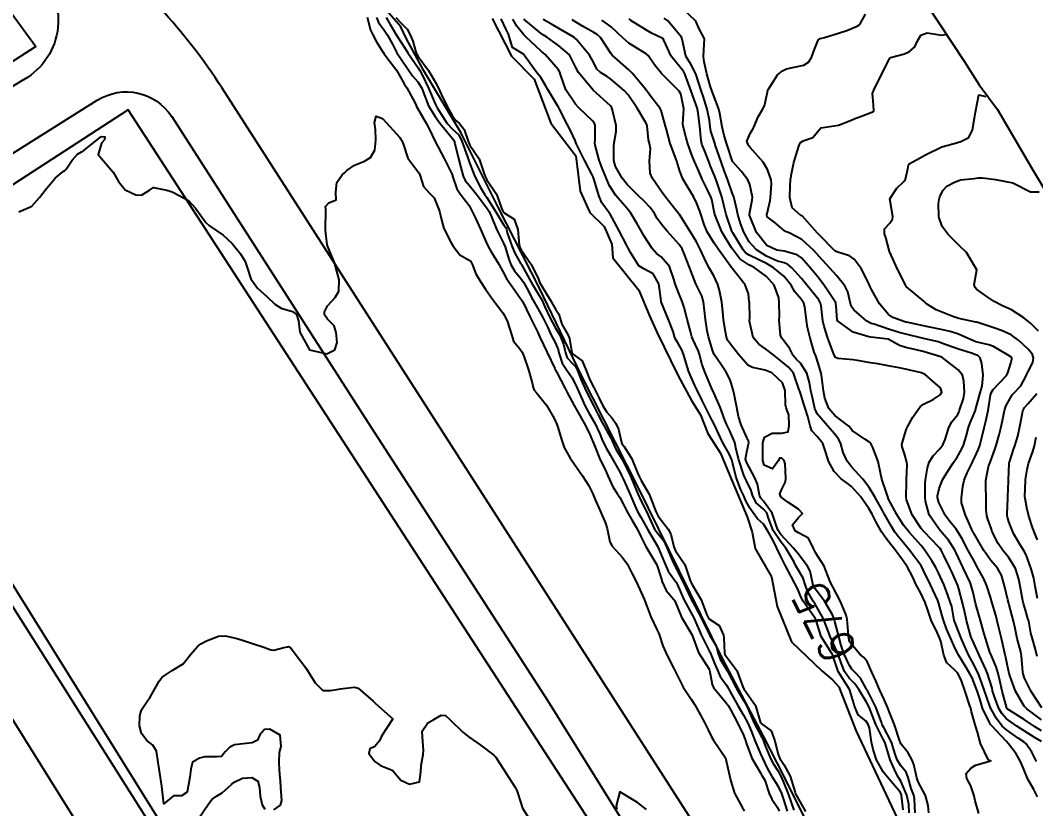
# Model space of a CAD drawing. Header units: metres. Extents: x 292545 to 299085, y 7450245 to 7463078.
# Drawn here: x 296795 to 296910.8, y 7454251.3 to 7454341.3 of the extents above; entities that cross this region are included whole.
import ezdxf
from ezdxf.enums import TextEntityAlignment as Align

# ---------------------------------------------------------------- set-up
doc = ezdxf.new("R2010")
doc.units = ezdxf.units.M
for name, color, linetype in [('Area', 45, 'Continuous'), ('Cotas', 45, 'Continuous'), ('Curvas de Nivel 1m', 11, 'Continuous'), ('Curvas de Nivel 5m', 15, 'Continuous'), ('Edificações', 30, 'Continuous'), ('Hidrografia', 140, 'Continuous'), ('Vias Primárias', 230, 'Continuous')]:
    doc.layers.add(name, color=color, linetype=linetype)
doc.styles.add('Style-STANDARD', font='STANDARD.shx')

msp = doc.modelspace()

# ---------------------------------------------------------------- linework, layer by layer
at = {"layer": 'Area'}
msp.add_polyline3d([(296865.96, 7454393.19, 689.68), (296868.5, 7454388.69, 687.41), (296868.47, 7454388.89, 681.3), (296868.1, 7454388.81, 687.87), (296873.18, 7454381.81, 679.94), (296876.25, 7454377.32, 680.28), (296880, 7454371.64, 692.09), (296886.71, 7454361.28, 680.72), (296888.3, 7454358.43, 688.95), (296888.83, 7454357.07, 682.29), (296893.23, 7454350.18, 682.49), (296896.91, 7454345.3, 691.39), (296902.6, 7454336.62, 684.82), (296904.3, 7454333.92, 696.69), (296906.4, 7454331.09, 694.2), (296910.35, 7454324.31, 687.06), (296912.58, 7454320.62, 698.27)], dxfattribs=at)
at = {"layer": 'Curvas de Nivel 1m', "flags": 128}
for points, elevation in [([(296911.43, 7454260.21), (296910.64, 7454260.71), (296909.44, 7454261.49), (296907.5, 7454262.74), (296907.45, 7454262.79), (296906.95, 7454264.75), (296906.68, 7454265.94), (296906.49, 7454266.76), (296906.26, 7454267.51), (296905.7, 7454268.77), (296905.53, 7454269.18), (296905.03, 7454270.78), (296904.81, 7454271.53), (296904.47, 7454272.78), (296904.02, 7454274.35), (296903.9, 7454274.79), (296903.61, 7454275.99), (296903.41, 7454276.79), (296903.28, 7454277.14), (296902.5, 7454278.8), (296901.67, 7454280.53), (296901.53, 7454280.81), (296900.81, 7454281.95), (296900.07, 7454282.83), (296899.89, 7454283.03), (296899.7, 7454283.25), (296898.6, 7454284.85), (296898.18, 7454286.41), (296898.15, 7454286.86), (296898.17, 7454288.44), (296898.2, 7454288.86), (296898.41, 7454290.23), (296898.61, 7454290.85), (296899.06, 7454291.59), (296899.81, 7454292.39), (296900.15, 7454292.83), (296900.43, 7454293.44), (296900.86, 7454294.82), (296901.21, 7454295.45), (296901.86, 7454296.3), (296902.02, 7454296.65), (296902.07, 7454296.81), (296902.54, 7454298.14), (296902.64, 7454298.8), (296902.58, 7454300.12), (296902.41, 7454300.8), (296901.91, 7454301.41), (296900.04, 7454302.83), (296899.93, 7454302.88), (296898.42, 7454303.33), (296897.94, 7454303.47), (296897.12, 7454303.69), (296895.94, 7454303.95), (296895.22, 7454304.16), (296893.95, 7454304.91), (296891.96, 7454305.13), (296891.73, 7454305.16), (296889.96, 7454305.7), (296888.17, 7454306.98), (296888.11, 7454307.1), (296888, 7454308.66), (296887.97, 7454308.98), (296887.95, 7454309.04), (296886.69, 7454310.99), (296886.04, 7454311.86), (296885.07, 7454313.01), (296884.06, 7454314.17), (296883.55, 7454314.51), (296882.07, 7454314.92), (296881.22, 7454315.06), (296880.08, 7454315.59), (296878.92, 7454317.08), (296878.12, 7454319.04), (296878.11, 7454319.08), (296878.12, 7454319.17), (296878.44, 7454320.79), (296878.45, 7454321.09), (296878.16, 7454322.55), (296877.94, 7454323.09), (296877.16, 7454324.08), (296876.23, 7454325.12), (296876.21, 7454325.14), (296876.19, 7454325.18), (296875.53, 7454327.13), (296875.23, 7454328.13), (296875, 7454329.13), (296874.75, 7454330.64), (296874.63, 7454331.14), (296874.28, 7454332.03), (296873.86, 7454333.14), (296873.65, 7454333.8), (296873.25, 7454335.15), (296872.93, 7454336.55), (296872.87, 7454337.15), (296872.96, 7454338.55), (296872.97, 7454339.15), (296872.37, 7454340.3), (296872.13, 7454340.91), (296871.98, 7454341.17), (296870.41, 7454342.71)], 682), ([(296834.5, 7454341.62), (296834.91, 7454340.16), (296835.16, 7454339.61), (296835.58, 7454338.82), (296836.34, 7454337.61), (296836.37, 7454337.59), (296836.43, 7454337.5), (296837.85, 7454335.57), (296838.31, 7454334.78), (296838.74, 7454334.01), (296839.04, 7454333.56), (296839.99, 7454331.83), (296840.1, 7454331.54), (296840.15, 7454331.43), (296840.26, 7454331.23), (296841.24, 7454329.53), (296841.59, 7454328.89), (296842.22, 7454327.52), (296843.31, 7454325.51), (296844.18, 7454323.75), (296844.23, 7454323.56), (296844.25, 7454323.5), (296844.73, 7454322.06), (296845.12, 7454321.49), (296846.13, 7454320.14), (296846.5, 7454319.47), (296846.87, 7454318.71), (296847.42, 7454317.46), (296848.08, 7454315.95), (296848.31, 7454315.45), (296848.6, 7454314.92), (296849.52, 7454313.44), (296850.04, 7454312.52), (296850.42, 7454311.81), (296850.67, 7454311.42), (296852.01, 7454309.54), (296852.1, 7454309.4), (296852.25, 7454309.15), (296853.12, 7454307.39), (296853.96, 7454305.66), (296854.09, 7454305.38), (296854.19, 7454305.13), (296855.04, 7454303.37), (296855.91, 7454301.56), (296855.96, 7454301.41), (296855.99, 7454301.36), (296856.15, 7454301.11), (296857.04, 7454299.34), (296857.34, 7454298.8), (296857.87, 7454297.83), (296858.13, 7454297.33), (296858.47, 7454296.71), (296859.27, 7454295.32), (296859.83, 7454294.22), (296860.23, 7454293.31), (296860.52, 7454292.59), (296861.02, 7454291.3), (296861.77, 7454289.75), (296861.97, 7454289.29), (296862.52, 7454288.04), (296863.04, 7454287.27), (296863.33, 7454286.85), (296863.73, 7454286.05), (296864.13, 7454285.26), (296864.69, 7454284.27), (296865.29, 7454283.24), (296865.68, 7454282.44), (296866.3, 7454281.23), (296867.34, 7454279.53), (296867.53, 7454279.22), (296867.64, 7454278.91), (296868.04, 7454277.62), (296868.17, 7454277.21), (296868.62, 7454276.21), (296869.5, 7454275.19), (296869.6, 7454275.04), (296870.35, 7454273.18), (296871.55, 7454271.21), (296871.57, 7454271.17), (296871.59, 7454271.13), (296872.32, 7454269.16), (296873.5, 7454267.24), (296873.53, 7454267.18), (296873.54, 7454267.15), (296873.85, 7454265.51), (296874.03, 7454265.14), (296875.46, 7454263.41), (296875.67, 7454263.12), (296876, 7454262.57), (296876.75, 7454261.11), (296877.42, 7454259.72), (296877.66, 7454259.1), (296877.77, 7454258.73), (296878.37, 7454257.09), (296879.37, 7454255.43), (296879.49, 7454255.21), (296879.57, 7454255.08), (296879.85, 7454254.58), (296880.36, 7454253.06), (296880.66, 7454252.4), (296881.32, 7454251.47), (296881.49, 7454251.05)], 677), ([(296835.57, 7454341.6), (296835.81, 7454341.03), (296836.37, 7454340.27), (296836.84, 7454339.59), (296837.4, 7454338.54), (296837.9, 7454337.57), (296838.33, 7454336.94), (296839.26, 7454335.56), (296839.69, 7454334.93), (296840.3, 7454334.25), (296840.75, 7454333.54), (296841.03, 7454332.79), (296841.49, 7454331.53), (296842.25, 7454330.31), (296842.85, 7454329.51), (296844.23, 7454327.8), (296844.36, 7454327.64), (296844.43, 7454327.5), (296844.52, 7454327.2), (296844.93, 7454325.49), (296845.18, 7454324.48), (296845.47, 7454323.48), (296845.7, 7454323.01), (296846.16, 7454322.45), (296846.95, 7454321.46), (296848.13, 7454319.9), (296848.43, 7454319.45), (296848.71, 7454318.85), (296849.25, 7454317.44), (296850.08, 7454315.85), (296850.25, 7454315.43), (296850.66, 7454314.02), (296850.89, 7454313.42), (296851.32, 7454312.69), (296852.04, 7454311.82), (296852.34, 7454311.4), (296852.72, 7454310.7), (296853.41, 7454309.39), (296853.99, 7454308.39), (296854.56, 7454307.37), (296855.1, 7454306.24), (296855.48, 7454305.36), (296855.94, 7454304.5), (296856.3, 7454303.72), (296856.39, 7454303.35), (296856.74, 7454302.17), (296857.28, 7454301.34), (296857.9, 7454300.47), (296858.48, 7454299.32), (296858.93, 7454298.27), (296859.34, 7454297.32), (296859.85, 7454296.42), (296860.48, 7454295.3), (296861.03, 7454294.1), (296861.36, 7454293.29), (296861.8, 7454292.43), (296862.21, 7454291.7), (296862.45, 7454291.28), (296863.36, 7454289.68), (296863.55, 7454289.26), (296863.62, 7454289.13), (296863.76, 7454288.87), (296864.48, 7454287.25), (296865.05, 7454285.93), (296865.36, 7454285.24), (296865.71, 7454284.58), (296866.47, 7454283.23), (296867.63, 7454281.26), (296867.66, 7454281.22), (296867.67, 7454281.19), (296868.49, 7454279.21), (296868.86, 7454278.43), (296869.62, 7454277.38), (296869.74, 7454277.19), (296869.85, 7454276.96), (296870.63, 7454275.18), (296871.58, 7454273.46), (296871.74, 7454273.17), (296871.89, 7454272.85), (296872.62, 7454271.16), (296873.53, 7454269.35), (296873.6, 7454269.22), (296873.63, 7454269.15), (296874.17, 7454267.8), (296874.45, 7454267.14), (296874.77, 7454266.4), (296875.49, 7454265.41), (296875.68, 7454265.12), (296875.93, 7454264.67), (296876.79, 7454263.11), (296877.44, 7454262.01), (296877.93, 7454261.1), (296878.3, 7454260.21), (296878.72, 7454259.09), (296879.39, 7454257.58), (296879.61, 7454257.08), (296880.17, 7454255.87), (296880.64, 7454255.06), (296881.35, 7454253.92), (296881.76, 7454253.05), (296882, 7454252.37), (296882.43, 7454251.04)], 676), ([(296837.8, 7454341.58), (296838.38, 7454340.95), (296839.08, 7454340.27), (296839.47, 7454339.55), (296839.71, 7454338.9), (296840.12, 7454337.54), (296840.34, 7454337.14), (296841.52, 7454335.53), (296842.3, 7454334.19), (296842.64, 7454333.52), (296842.96, 7454332.84), (296843.58, 7454331.51), (296844.25, 7454330.33), (296844.61, 7454329.86), (296845.06, 7454329.49), (296845.59, 7454328.83), (296846.04, 7454327.47), (296846.22, 7454327.01), (296847.28, 7454325.46), (296847.86, 7454323.77), (296847.96, 7454323.45), (296848.17, 7454323.09), (296849.25, 7454321.44), (296849.92, 7454319.64), (296850.02, 7454319.43), (296850.12, 7454319.32), (296851.28, 7454318.58), (296851.71, 7454317.41), (296851.85, 7454315.63), (296851.91, 7454315.4), (296851.96, 7454315.29), (296852.07, 7454315.1), (296853.24, 7454313.39), (296854.04, 7454311.73), (296854.18, 7454311.38), (296854.45, 7454310.96), (296855.4, 7454309.37), (296855.99, 7454308.31), (296856.37, 7454307.74), (296856.47, 7454307.35), (296856.7, 7454306.62), (296857.42, 7454305.34), (296857.57, 7454304.96), (296857.86, 7454303.33), (296857.88, 7454303.28), (296857.93, 7454303.24), (296859.04, 7454302.43), (296859.5, 7454301.31), (296859.9, 7454300.24), (296860.41, 7454299.3), (296860.94, 7454298.23), (296861.39, 7454297.29), (296861.86, 7454296.57), (296862.46, 7454295.89), (296862.87, 7454295.27), (296863.16, 7454294.61), (296863.47, 7454293.27), (296863.56, 7454293.01), (296863.81, 7454292.64), (296864.68, 7454291.25), (296865.36, 7454289.66), (296865.52, 7454289.24), (296865.76, 7454288.78), (296866.67, 7454287.23), (296867.24, 7454285.71), (296867.43, 7454285.22), (296867.71, 7454284.69), (296868.86, 7454283.2), (296869.15, 7454282.66), (296869.49, 7454281.19), (296869.67, 7454280.76), (296870.75, 7454279.18), (296871.31, 7454277.49), (296871.43, 7454277.17), (296871.62, 7454276.83), (296872.62, 7454275.16), (296873.27, 7454273.46), (296873.4, 7454273.15), (296873.57, 7454272.95), (296874.64, 7454272.21), (296875.15, 7454271.13), (296875.19, 7454270.77), (296875.25, 7454269.12), (296875.31, 7454268.91), (296875.52, 7454268.62), (296876.67, 7454267.11), (296877.37, 7454265.22), (296877.42, 7454265.1), (296877.48, 7454265), (296878.8, 7454263.09), (296879.39, 7454261.13), (296879.4, 7454261.08), (296879.43, 7454261.04), (296880.58, 7454260.22), (296881.01, 7454259.06), (296881.39, 7454257.52), (296881.59, 7454257.05), (296882.04, 7454256.38), (296882.76, 7454255.04), (296883.34, 7454253.18), (296883.36, 7454253.03), (296883.41, 7454252.95), (296884.5, 7454251.02)], 674), ([(296895.64, 7454251.21), (296895.47, 7454252.89), (296895.34, 7454253.19), (296893.84, 7454254.91), (296893.37, 7454255.55), (296892.61, 7454256.92), (296892.22, 7454258.1), (296892.05, 7454258.92), (296891.79, 7454260.56), (296891.67, 7454260.93), (296891.44, 7454261.3), (296890.53, 7454262.03), (296890.13, 7454262.95), (296889.58, 7454264.86), (296889.53, 7454264.96), (296889.51, 7454264.98), (296889.48, 7454265.02), (296888.23, 7454266.97), (296887.58, 7454268.92), (296887.56, 7454268.98), (296887.52, 7454269.05), (296886.29, 7454270.99), (296885.67, 7454272.9), (296885.64, 7454273), (296885.57, 7454273.1), (296884.23, 7454275.02), (296884.02, 7454275.43), (296883.62, 7454276.37), (296883.28, 7454277.03), (296882.87, 7454277.8), (296882.23, 7454279.04), (296881.66, 7454280.17), (296881.24, 7454281.05), (296880.8, 7454281.94), (296880.18, 7454283.07), (296879.7, 7454283.78), (296879.02, 7454284.4), (296878.52, 7454285.09), (296878.21, 7454285.57), (296877.74, 7454286.39), (296877.43, 7454287.1), (296877.14, 7454287.71), (296876.6, 7454289.11), (296876.21, 7454290.69), (296876.1, 7454291.12), (296875.8, 7454291.82), (296875.04, 7454293.13), (296874.35, 7454294.61), (296874.12, 7454295.14), (296873.84, 7454295.7), (296873.09, 7454297.15), (296872.68, 7454297.96), (296872.1, 7454299.17), (296871.89, 7454299.6), (296871.2, 7454301.18), (296870.88, 7454302.14), (296870.6, 7454303.18), (296870.41, 7454303.66), (296869.95, 7454304.47), (296869.66, 7454304.9), (296869.56, 7454305.19), (296869.4, 7454305.76), (296868.86, 7454307.2), (296868.05, 7454309.16), (296868.03, 7454309.21), (296868.01, 7454309.59), (296867.79, 7454311.21), (296867.15, 7454312.33), (296866.05, 7454312.93), (296865.5, 7454313.25), (296864.53, 7454314.8), (296864.28, 7454315.26), (296864.08, 7454315.64), (296863.26, 7454317.27), (296862.18, 7454319.22), (296862.14, 7454319.28), (296862.12, 7454319.3), (296861.27, 7454320.43), (296860.95, 7454321.3), (296860.4, 7454323.07), (296860.32, 7454323.31), (296860.27, 7454323.41), (296860.18, 7454323.63), (296859.29, 7454325.32), (296858.39, 7454327.16), (296858.31, 7454327.33), (296858.23, 7454327.55), (296857.66, 7454328.76), (296857.37, 7454329.34), (296856.46, 7454331.15), (296856.34, 7454331.35), (296856.26, 7454331.46), (296855.1, 7454333.37), (296854.83, 7454333.9), (296854.31, 7454334.73), (296853.79, 7454335.39), (296852.43, 7454337.31), (296852.36, 7454337.4), (296852.34, 7454337.41), (296851.1, 7454338.17), (296850.69, 7454339.43), (296850.62, 7454339.68), (296850.37, 7454340.23), (296849.8, 7454341.44)], 674), ([(296897, 7454250.86), (296896.94, 7454252.47), (296896.86, 7454252.87), (296896.56, 7454253.65), (296896.2, 7454254.88), (296895.97, 7454255.48), (296895.38, 7454256.21), (296894.96, 7454256.89), (296894.75, 7454257.54), (296894.3, 7454258.9), (296893.43, 7454260.59), (296893.26, 7454260.91), (296893.16, 7454261.19), (296892.53, 7454262.92), (296891.52, 7454264.89), (296891.5, 7454264.93), (296891.48, 7454264.97), (296890.77, 7454266.22), (296890.1, 7454266.95), (296889.79, 7454267.24), (296889.51, 7454267.65), (296888.9, 7454268.97), (296888.58, 7454269.93), (296888.3, 7454270.97), (296887.86, 7454272.68), (296887.78, 7454272.98), (296887.58, 7454273.46), (296886.69, 7454274.99), (296885.62, 7454276.43), (296885.39, 7454276.78), (296885.33, 7454277), (296885.04, 7454278.41), (296884.74, 7454279.01), (296883.66, 7454280.41), (296883.15, 7454281.04), (296881.69, 7454282.6), (296881.37, 7454283.05), (296881.18, 7454283.57), (296880.72, 7454285.06), (296879.73, 7454286.41), (296879.41, 7454286.75), (296879.27, 7454287.08), (296879.02, 7454288.35), (296878.74, 7454289.09), (296877.79, 7454290.87), (296877.69, 7454291.1), (296877.67, 7454291.22), (296877.8, 7454292.03), (296878.03, 7454293.1), (296878.02, 7454293.3), (296877.82, 7454293.68), (296877.15, 7454295.11), (296876.87, 7454296.09), (296876.66, 7454297.11), (296876.37, 7454298.63), (296876.26, 7454299.12), (296875.9, 7454300.24), (296875.45, 7454301.12), (296874.84, 7454302.05), (296874.09, 7454303.14), (296874.04, 7454303.24), (296873.94, 7454303.52), (296873.57, 7454304.77), (296873.45, 7454305.15), (296873.29, 7454305.83), (296873.09, 7454307.15), (296872.99, 7454308.15), (296872.86, 7454309.16), (296872.67, 7454309.82), (296872.02, 7454311.12), (296872, 7454311.17), (296871.98, 7454311.21), (296871.22, 7454313.18), (296870.69, 7454314.57), (296870.42, 7454315.19), (296870.08, 7454315.71), (296868.73, 7454317.2), (296868.11, 7454317.92), (296867.58, 7454318.68), (296867.27, 7454319.22), (296866.8, 7454319.9), (296866.14, 7454320.6), (296865.44, 7454321.25), (296864.16, 7454322.54), (296863.61, 7454323.27), (296862.85, 7454324.61), (296862.64, 7454325.28), (296862.64, 7454326.86), (296862.69, 7454327.28), (296862.92, 7454328.59), (296862.92, 7454329.27), (296862.51, 7454331.02), (296862.42, 7454331.28), (296862.27, 7454331.5), (296860.29, 7454333.31), (296858.61, 7454335.33), (296858.32, 7454335.88), (296857.6, 7454337.34), (296856.35, 7454338.4), (296855.79, 7454338.79), (296854.96, 7454339.37), (296854.6, 7454339.61), (296854.37, 7454339.77), (296852.38, 7454341.4)], 676), ([(296898.59, 7454250.85), (296898.48, 7454251.68), (296898.18, 7454252.85), (296897.36, 7454254.39), (296897.22, 7454254.86), (296896.87, 7454256.36), (296896.67, 7454256.87), (296896.22, 7454257.7), (296895.4, 7454258.7), (296895.31, 7454258.89), (296895.26, 7454259.04), (296894.66, 7454260.9), (296894.14, 7454262.21), (296893.85, 7454262.91), (296893.47, 7454263.78), (296892.95, 7454264.92), (296892.51, 7454265.9), (296892.08, 7454266.92), (296891.52, 7454268.14), (296891.16, 7454268.57), (296890.71, 7454268.94), (296889.54, 7454270.36), (296889.42, 7454270.96), (296889.4, 7454271.11), (296889.26, 7454272.96), (296889.15, 7454273.39), (296888.49, 7454274.97), (296887.62, 7454276.63), (296887.42, 7454276.98), (296887.27, 7454277.34), (296886.65, 7454278.99), (296885.67, 7454280.49), (296885.41, 7454281), (296884.86, 7454282.19), (296883.69, 7454282.8), (296883.33, 7454283.03), (296883.02, 7454283.71), (296883.71, 7454284.54), (296884.16, 7454285.02), (296883.72, 7454285.5), (296882.48, 7454286.29), (296881.74, 7454286.86), (296881.62, 7454287.05), (296881.56, 7454287.24), (296881.75, 7454287.71), (296882.21, 7454288.6), (296882.27, 7454289.04), (296882.17, 7454290.67), (296882.09, 7454291.05), (296881.8, 7454291.33), (296881.54, 7454291.31), (296881.43, 7454291.05), (296880.74, 7454290.1), (296879.78, 7454290.52), (296879.65, 7454291.07), (296879.63, 7454292.89), (296879.64, 7454293.07), (296879.82, 7454293.7), (296880.7, 7454294.18), (296881.82, 7454294.18), (296882.53, 7454294.34), (296882.63, 7454295.04), (296882.62, 7454296.28), (296882.31, 7454297.05), (296882.24, 7454297.42), (296882.19, 7454299.05), (296881.9, 7454299.93), (296880.65, 7454301.06), (296879.92, 7454301.37), (296878.47, 7454301.65), (296877.92, 7454301.94), (296876.91, 7454303.11), (296875.94, 7454304.31), (296875.62, 7454304.79), (296875.49, 7454305.12), (296875.37, 7454305.72), (296875.17, 7454307.13), (296875.09, 7454308.03), (296874.96, 7454309.13), (296874.7, 7454310.45), (296874.5, 7454311.14), (296874.04, 7454312.12), (296873.45, 7454313.15), (296872.98, 7454314.08), (296872.51, 7454315.16), (296872.09, 7454315.99), (296871.36, 7454317.18), (296870.12, 7454319.11), (296870.06, 7454319.19), (296869.71, 7454319.61), (296868.47, 7454321.21), (296868.15, 7454321.64), (296867.04, 7454323.23), (296866.78, 7454323.83), (296866.71, 7454325.23), (296866.83, 7454326.62), (296866.7, 7454327.23), (296866.61, 7454327.62), (296866.44, 7454329.24), (296866.39, 7454329.39), (296866.25, 7454329.66), (296865.31, 7454331.25), (296864.29, 7454332.77), (296863.84, 7454333.26), (296862.31, 7454334.57), (296861.88, 7454334.86), (296861.14, 7454335.3), (296860.71, 7454335.69), (296860.32, 7454336.48), (296859.88, 7454337.31), (296858.36, 7454339.11), (296858.09, 7454339.33), (296856.37, 7454340.33), (296855.73, 7454340.71), (296854.59, 7454341.38)], 677), ([(296904.28, 7454250.78), (296903.87, 7454252.24), (296903.76, 7454252.79), (296903.35, 7454253.92), (296902.89, 7454254.79), (296902.82, 7454255.34), (296903.37, 7454255.96), (296903.88, 7454256.28), (296905.38, 7454256.71), (296905.64, 7454256.77), (296905.45, 7454256.83), (296905.38, 7454256.86), (296904.47, 7454258.78), (296904.13, 7454260.07), (296903.91, 7454260.79), (296903.45, 7454262.38), (296903.35, 7454262.79), (296903.29, 7454262.95), (296902.69, 7454264.8), (296902.26, 7454266.04), (296901.84, 7454266.81), (296901.51, 7454267.18), (296900.64, 7454267.95), (296900.28, 7454268.83), (296899.93, 7454270.45), (296899.79, 7454270.84), (296899.72, 7454271), (296899.56, 7454271.34), (296898.83, 7454272.85), (296898.45, 7454273.98), (296898.16, 7454274.85), (296897.61, 7454275.99), (296897.14, 7454276.86), (296896.69, 7454277.81), (296896.14, 7454278.88), (296895.65, 7454279.6), (296894.68, 7454280.89), (296894.24, 7454281.46), (296893.69, 7454282.17), (296893.17, 7454282.92), (296892.54, 7454284.09), (296892.11, 7454284.93), (296891.72, 7454285.58), (296890.77, 7454286.94), (296889.75, 7454288.09), (296889.27, 7454288.47), (296888.56, 7454288.97), (296887.78, 7454289.8), (296887.11, 7454290.99), (296886.83, 7454291.96), (296886.47, 7454292.99), (296885.82, 7454293.79), (296885.24, 7454294.42), (296885.03, 7454295.01), (296884.78, 7454296.09), (296884.48, 7454297.02), (296884.33, 7454297.49), (296883.88, 7454298.83), (296883.83, 7454298.97), (296883.81, 7454299.02), (296883.79, 7454299.11), (296883.13, 7454301.03), (296882.58, 7454301.7), (296881.92, 7454302.23), (296880.91, 7454303.06), (296879.94, 7454303.81), (296879.19, 7454304.32), (296878.55, 7454305.09), (296878.13, 7454306.95), (296878.13, 7454307.1), (296878.16, 7454307.27), (296878.1, 7454309.1), (296878.09, 7454309.19), (296878.01, 7454310.05), (296877.64, 7454311.1), (296876.05, 7454313.08), (296876.03, 7454313.12), (296875.97, 7454313.21), (296874.59, 7454315.13), (296874.08, 7454315.86), (296873.29, 7454317.15), (296872.93, 7454317.98), (296872.56, 7454319.16), (296872.46, 7454319.5), (296872.13, 7454320.37), (296871.72, 7454321.17), (296871, 7454322.34), (296870.53, 7454323.19), (296870.18, 7454324.06), (296869.82, 7454325.19), (296869.59, 7454325.8), (296869.08, 7454327.2), (296868.64, 7454328.81), (296868.54, 7454329.21), (296868.25, 7454330.3), (296868.04, 7454330.99), (296867.92, 7454331.22), (296866.77, 7454332.75), (296866.41, 7454333.24), (296866.35, 7454333.3), (296866.29, 7454333.36), (296864.72, 7454335.26), (296864.32, 7454335.66), (296862.46, 7454337.28), (296862.34, 7454337.43), (296861.11, 7454339.3), (296860.73, 7454339.66), (296860.37, 7454339.89), (296859.08, 7454340.62), (296858.38, 7454341.02), (296857.88, 7454341.34)], 678), ([(296910.96, 7454252.7), (296910.54, 7454253.51), (296909.87, 7454254.71), (296909.37, 7454255.92), (296909.04, 7454256.72), (296908.52, 7454257.6), (296907.67, 7454258.74), (296907.41, 7454259.02), (296905.75, 7454260.77), (296905.62, 7454260.95), (296905.44, 7454261.25), (296904.71, 7454262.78), (296904.37, 7454263.88), (296904.09, 7454264.78), (296903.5, 7454266.25), (296903.22, 7454266.79), (296902.7, 7454267.61), (296901.98, 7454268.81), (296901.54, 7454269.68), (296901.04, 7454270.82), (296900.6, 7454271.86), (296900.24, 7454272.83), (296900.09, 7454273.34), (296899.69, 7454274.84), (296899.6, 7454275.08), (296898.77, 7454276.85), (296897.97, 7454278.52), (296897.8, 7454278.86), (296897.65, 7454279.1), (296896.32, 7454280.87), (296895.68, 7454281.66), (296895.13, 7454282.33), (296894.7, 7454282.89), (296894.31, 7454283.51), (296893.71, 7454284.57), (296893.53, 7454284.91), (296893.29, 7454285.34), (296892.41, 7454286.92), (296891.75, 7454287.99), (296891.03, 7454288.94), (296889.78, 7454290.31), (296889.26, 7454290.96), (296888.8, 7454291.96), (296888.52, 7454292.97), (296888.3, 7454293.45), (296887.82, 7454294.1), (296887.03, 7454294.99), (296885.85, 7454296.38), (296885.58, 7454297), (296885.25, 7454298.38), (296885.11, 7454299.01), (296884.95, 7454299.96), (296884.65, 7454301.01), (296883.92, 7454302.16), (296883.49, 7454302.59), (296883.11, 7454303.03), (296882.7, 7454303.79), (296881.95, 7454304.8), (296881.76, 7454305.05), (296881.66, 7454305.35), (296881.51, 7454307.05), (296881.53, 7454307.51), (296881.52, 7454309.05), (296881.46, 7454309.6), (296880.94, 7454311.06), (296880.04, 7454312.05), (296878.65, 7454313.08), (296878.06, 7454313.39), (296877.01, 7454314.05), (296876.2, 7454315.12), (296876.08, 7454315.32), (296874.95, 7454317.13), (296874.16, 7454319.11), (296874.15, 7454319.14), (296874.12, 7454319.27), (296873.81, 7454320.82), (296873.71, 7454321.15), (296873.3, 7454322), (296872.72, 7454323.16), (296872.55, 7454323.54), (296872.19, 7454324.39), (296871.84, 7454325.17), (296871.57, 7454325.81), (296871.09, 7454327.18), (296870.91, 7454327.86), (296870.54, 7454329.19), (296870.53, 7454329.47), (296870.62, 7454331.18), (296870.29, 7454332.87), (296870.11, 7454333.19), (296868.31, 7454334.97), (296868.19, 7454335.09), (296868.08, 7454335.21), (296867.3, 7454336.21), (296866.56, 7454337.24), (296866.34, 7454337.45), (296865.83, 7454337.75), (296864.35, 7454338.67), (296863.68, 7454339.27), (296862.38, 7454340.5), (296861.93, 7454340.84), (296861.29, 7454341.3)], 679), ([(296911.41, 7454258.98), (296910.7, 7454259.42), (296909.43, 7454260.22), (296908.62, 7454260.73), (296907.44, 7454261.58), (296906.88, 7454262.18), (296906.57, 7454262.75), (296906.01, 7454264.22), (296905.85, 7454264.76), (296905.78, 7454265.06), (296905.5, 7454266.04), (296905.25, 7454266.77), (296905.06, 7454267.22), (296904.35, 7454268.78), (296903.55, 7454270.55), (296903.45, 7454270.79), (296903.38, 7454270.96), (296902.88, 7454272.8), (296902.67, 7454273.71), (296902.42, 7454274.8), (296902, 7454276.42), (296901.88, 7454276.81), (296901.63, 7454277.41), (296901.18, 7454278.35), (296900.95, 7454278.82), (296900.27, 7454280.22), (296899.96, 7454280.84), (296899.85, 7454281.02), (296899.68, 7454281.22), (296898.06, 7454282.86), (296897.7, 7454283.28), (296896.68, 7454284.87), (296896.04, 7454286.58), (296896, 7454286.88), (296896.03, 7454288.6), (296896.04, 7454288.88), (296896.09, 7454290.57), (296896.07, 7454290.88), (296895.8, 7454291.83), (296895.53, 7454292.6), (296895.51, 7454292.88), (296895.82, 7454294.07), (296896.04, 7454294.67), (296896.12, 7454294.88), (296896.73, 7454295.99), (296897.35, 7454296.87), (296897.57, 7454297.16), (296897.87, 7454297.43), (296899.05, 7454298.02), (296899.88, 7454298.54), (296900.05, 7454298.83), (296899.89, 7454299.33), (296899.09, 7454300.03), (296898.14, 7454300.86), (296897.9, 7454300.99), (296897.72, 7454301.04), (296895.91, 7454301.47), (296895.18, 7454301.62), (296893.92, 7454301.86), (296892.77, 7454302.07), (296891.92, 7454302.21), (296890.42, 7454302.45), (296889.93, 7454302.52), (296888.21, 7454302.7), (296887.93, 7454302.8), (296887.82, 7454302.98), (296887.74, 7454303.18), (296887.04, 7454304.99), (296886.62, 7454306.35), (296886.48, 7454307), (296886.31, 7454308.69), (296886.23, 7454309), (296886.01, 7454309.38), (296884.71, 7454311.01), (296884.03, 7454311.82), (296882.95, 7454313.04), (296882.47, 7454313.45), (296882.06, 7454313.6), (296881.32, 7454313.8), (296880.07, 7454314.35), (296878.93, 7454315.08), (296878.09, 7454315.99), (296877.46, 7454317.1), (296877.08, 7454318.08), (296876.79, 7454319.11), (296876.69, 7454319.67), (296876.32, 7454321.12), (296876.15, 7454321.58), (296875.59, 7454323.13), (296875.28, 7454324.03), (296874.9, 7454325.13), (296874.22, 7454327.06), (296874.2, 7454327.14), (296873.72, 7454328.63), (296873.64, 7454329.15), (296873.55, 7454329.85), (296873.29, 7454331.15), (296872.83, 7454332.61), (296872.64, 7454333.16), (296872.3, 7454334.22), (296872.08, 7454334.93), (296872.01, 7454335.16), (296871.43, 7454336.28), (296870.87, 7454337.18), (296870.44, 7454339.12), (296870.42, 7454339.19), (296870.41, 7454339.24), (296870.36, 7454339.34), (296868.79, 7454341.21), (296868.39, 7454341.5)], 681), ([(296911.44, 7454261.46), (296909.75, 7454262.72), (296909.46, 7454263.01), (296908.47, 7454264.73), (296907.83, 7454266.4), (296907.75, 7454266.74), (296907.51, 7454267.83), (296907.37, 7454268.59), (296907.32, 7454268.74), (296907.23, 7454269.04), (296906.85, 7454270.75), (296906.61, 7454271.8), (296906.38, 7454272.76), (296906.2, 7454273.39), (296905.8, 7454274.77), (296905.6, 7454275.46), (296905.17, 7454276.77), (296904.79, 7454277.62), (296904.17, 7454278.78), (296903.66, 7454279.72), (296903.07, 7454280.8), (296902.36, 7454282.13), (296901.97, 7454282.81), (296901.7, 7454283.22), (296900.98, 7454284.1), (296900.44, 7454284.83), (296899.73, 7454286.27), (296899.56, 7454286.84), (296899.56, 7454287.03), (296899.75, 7454287.84), (296900.14, 7454288.83), (296900.65, 7454289.71), (296901.4, 7454290.82), (296901.79, 7454291.43), (296902.29, 7454292.32), (296902.51, 7454292.8), (296902.84, 7454293.78), (296903.09, 7454294.8), (296903.27, 7454295.36), (296903.86, 7454296.67), (296903.9, 7454296.76), (296903.91, 7454296.79), (296903.91, 7454296.84), (296904.42, 7454298.78), (296904.64, 7454299.52), (296904.77, 7454300.78), (296904.6, 7454302.1), (296904.42, 7454302.78), (296904.16, 7454303.02), (296903.94, 7454303.12), (296903.44, 7454303.3), (296901.94, 7454303.76), (296900.53, 7454304.24), (296899.95, 7454304.49), (296899.69, 7454304.58), (296898.46, 7454304.85), (296897.95, 7454304.96), (296897.82, 7454304.99), (296895.96, 7454305.48), (296895.19, 7454305.67), (296893.97, 7454306.03), (296892.32, 7454306.59), (296891.98, 7454306.7), (296891.49, 7454306.93), (296890, 7454308.24), (296889.71, 7454308.66), (296889.62, 7454308.96), (296889.34, 7454310.29), (296889, 7454310.97), (296888.04, 7454312.14), (296887.29, 7454312.99), (296886.07, 7454314.34), (296885.47, 7454315.01), (296884.09, 7454316.28), (296882.64, 7454317.04), (296882.23, 7454317.17), (296882.1, 7454317.25), (296881.03, 7454318.15), (296880.12, 7454318.87), (296880.09, 7454319.07), (296880.09, 7454319.1), (296880.12, 7454319.24), (296880.48, 7454320.73), (296880.52, 7454321.07), (296880.62, 7454322.61), (296880.58, 7454323.07), (296880.18, 7454324.26), (296879.69, 7454325.07), (296878.21, 7454326.78), (296878.06, 7454326.94), (296877.95, 7454327.09), (296877.82, 7454327.5), (296878.23, 7454328.44), (296878.48, 7454328.85), (296878.6, 7454329.09), (296879.09, 7454330.25), (296879.59, 7454331.08), (296879.81, 7454331.53), (296880.16, 7454333.07), (296880.19, 7454333.17), (296880.3, 7454333.4), (296880.92, 7454334.45), (296881.32, 7454335.06), (296881.87, 7454335.5), (296882.32, 7454335.73), (296883.22, 7454335.94), (296884.32, 7454336.15), (296884.86, 7454336.48), (296885.2, 7454337.01), (296885.5, 7454337.85), (296885.95, 7454339), (296886.18, 7454339.19), (296886.37, 7454339.24), (296886.68, 7454339.31), (296888.37, 7454339.85), (296889.22, 7454340.12), (296890.38, 7454340.6), (296890.6, 7454340.73), (296890.79, 7454340.95), (296891.34, 7454341.99)], 683), ([(296911.45, 7454262.83), (296910.24, 7454264.71), (296909.5, 7454266.23), (296909.32, 7454266.72), (296909.28, 7454266.95), (296909.13, 7454268.72), (296909.05, 7454269.21), (296908.66, 7454270.73), (296908.4, 7454271.9), (296908.21, 7454272.73), (296907.74, 7454274.59), (296907.7, 7454274.74), (296907.6, 7454275.14), (296907.22, 7454276.75), (296906.87, 7454277.98), (296906.41, 7454278.76), (296905.66, 7454279.65), (296904.86, 7454280.78), (296903.69, 7454282.76), (296903.68, 7454282.79), (296903.64, 7454282.84), (296902.76, 7454284.8), (296902.3, 7454286.24), (296902.28, 7454286.8), (296902.46, 7454288.1), (296902.6, 7454288.8), (296902.93, 7454289.64), (296903.51, 7454290.79), (296903.6, 7454290.98), (296903.79, 7454291.37), (296904.25, 7454292.34), (296904.4, 7454292.78), (296904.57, 7454293.53), (296904.88, 7454294.77), (296905.09, 7454295.53), (296905.34, 7454296.77), (296905.61, 7454298.49), (296905.68, 7454298.76), (296905.89, 7454299.14), (296906.67, 7454299.97), (296907.42, 7454300.74), (296907.6, 7454301.05), (296907.92, 7454302.16), (296908.05, 7454302.62), (296908.05, 7454302.74), (296907.93, 7454302.87), (296907.61, 7454303.07), (296905.95, 7454304.05), (296905.43, 7454304.25), (296903.95, 7454304.59), (296903.4, 7454304.8), (296901.96, 7454305.48), (296901.01, 7454305.77), (296899.97, 7454306), (296898.51, 7454306.32), (296897.98, 7454306.43), (296896.02, 7454306.84), (296895.98, 7454306.85), (296895.83, 7454306.88), (296894.46, 7454307.37), (296893.99, 7454307.7), (296892.96, 7454308.92), (296892.02, 7454310.55), (296891.85, 7454310.93), (296891.72, 7454311.24), (296890.87, 7454312.94), (296890.06, 7454314.04), (296889.52, 7454314.41), (296888.07, 7454314.84), (296887.86, 7454314.98), (296886.1, 7454316.75), (296885.86, 7454317), (296884.12, 7454318.95), (296884.08, 7454318.98), (296883.98, 7454319.02), (296882.98, 7454319.88), (296882.7, 7454321.04), (296882.76, 7454322.44), (296882.81, 7454323.04), (296882.9, 7454323.76), (296883.18, 7454325.04), (296883.58, 7454326.41), (296883.78, 7454327.03), (296883.92, 7454327.32), (296884.22, 7454327.52), (296885.33, 7454327.91), (296886.24, 7454329), (296888.25, 7454329.32), (296889.44, 7454329.77), (296890.25, 7454330.09), (296890.88, 7454330.32), (296892.26, 7454330.88), (296892.3, 7454330.93), (296892.27, 7454331.61), (296892.16, 7454332.93), (296892.17, 7454333.05), (296892.3, 7454333.3), (296893.11, 7454334.92), (296893.86, 7454336.43), (296894.09, 7454336.9), (296894.22, 7454337.02), (296894.34, 7454337.05), (296895.79, 7454337.44), (296896.35, 7454337.71), (296896.96, 7454338.26), (296897.24, 7454338.87), (296897.66, 7454339.58), (296898.37, 7454339.86), (296899.57, 7454339.64), (296900.01, 7454339.56), (296900.49, 7454339.65)], 684), ([(296794.78, 7454319.42), (296796.12, 7454320.01), (296796.27, 7454320.07), (296797.14, 7454321.06), (296797.92, 7454322.04), (296798.16, 7454322.36), (296798.94, 7454323.26), (296799.86, 7454324.02), (296800.04, 7454324.15), (296800.18, 7454324.3), (296800.88, 7454325.33), (296801.49, 7454326.01), (296801.94, 7454326.26), (296802.21, 7454326.42), (296804.14, 7454327.97), (296804.22, 7454328.01), (296804.59, 7454327.97), (296804.56, 7454327.62), (296804.22, 7454327.24), (296803.83, 7454325.98), (296804.2, 7454325.51), (296805.55, 7454323.96), (296806.16, 7454322.87), (296806.93, 7454321.94), (296808.14, 7454321.35), (296808.76, 7454321.31), (296809.7, 7454321.91), (296810.16, 7454322.19), (296811.66, 7454321.88), (296812.15, 7454321.74), (296812.36, 7454321.67), (296814.14, 7454320.7), (296814.92, 7454319.84), (296816.11, 7454318.21), (296816.52, 7454317.83), (296818.09, 7454316.75), (296818.6, 7454316.32), (296819.1, 7454315.79), (296820.07, 7454314.64), (296820.61, 7454313.77), (296820.87, 7454312.94), (296821.26, 7454311.77), (296822.02, 7454310.72), (296823.08, 7454309.75), (296823.99, 7454308.87), (296824.7, 7454308.44), (296825.99, 7454308.07), (296826.47, 7454307.71), (296826.68, 7454307), (296826.82, 7454305.7), (296827.93, 7454303.69), (296829.93, 7454303.24), (296830.81, 7454303.66), (296831.09, 7454304.51), (296830.99, 7454305.65), (296830.74, 7454306.43), (296829.98, 7454307.18), (296829.64, 7454307.67), (296829.63, 7454308.03), (296829.99, 7454308.7), (296830.87, 7454309.66), (296831.3, 7454310.37), (296831.33, 7454311.65), (296831.06, 7454312.67), (296830.79, 7454313.66), (296830.08, 7454315.34), (296829.94, 7454315.66), (296829.75, 7454317.32), (296829.76, 7454317.67), (296829.81, 7454319.36), (296829.78, 7454319.67), (296829.76, 7454320.03), (296830.13, 7454320.43), (296830.99, 7454320.8), (296830.95, 7454321.65), (296831.05, 7454322.76), (296831.67, 7454323.64), (296831.93, 7454323.89), (296832.18, 7454324.14), (296833.07, 7454324.74), (296834.19, 7454325.19), (296834.9, 7454325.61), (296835.37, 7454326.44), (296835.49, 7454327.6), (296835.45, 7454328.81), (296835.35, 7454329.6), (296835.54, 7454330.32), (296836.25, 7454330.08), (296836.71, 7454329.59), (296838.23, 7454327.92), (296838.37, 7454327.72), (296838.46, 7454327.57), (296838.62, 7454327.17), (296839.16, 7454325.56), (296840.18, 7454324.18), (296840.45, 7454323.82), (296840.55, 7454323.54), (296840.94, 7454322.32), (296841.67, 7454321.53), (296842.15, 7454321), (296842.78, 7454319.51), (296842.96, 7454318.67), (296843.24, 7454317.51), (296844.08, 7454315.89), (296844.31, 7454315.5), (296845.08, 7454314.5), (296846.06, 7454313.94), (296846.32, 7454313.74), (296846.47, 7454313.47), (296846.9, 7454312.33), (296847.43, 7454311.46), (296848.02, 7454310.61), (296848.81, 7454309.44), (296849.99, 7454307.89), (296850.16, 7454307.6), (296850.24, 7454307.43), (296850.52, 7454306.88), (296850.97, 7454305.41), (296851.19, 7454304.66), (296851.94, 7454303.78), (296852.19, 7454303.4), (296852.38, 7454302.95), (296852.91, 7454301.39), (296853.35, 7454299.93), (296853.45, 7454299.38), (296853.57, 7454299.07), (296853.88, 7454298.74), (296854.96, 7454297.37), (296855.85, 7454295.86), (296856.01, 7454295.52), (296856.07, 7454295.36), (296856.23, 7454294.97), (296856.7, 7454293.35), (296856.98, 7454292.52), (296857.67, 7454291.33), (296857.79, 7454291.15), (296859.07, 7454289.32), (296859.75, 7454288.24), (296860.22, 7454287.31), (296860.61, 7454286.42), (296861.1, 7454285.3), (296861.7, 7454283.89), (296861.87, 7454283.29), (296862.17, 7454281.78), (296862.45, 7454281.28), (296863.65, 7454279.99), (296864.15, 7454279.25), (296864.75, 7454278.13), (296865.19, 7454277.24), (296865.61, 7454276.35), (296866.09, 7454275.24), (296866.39, 7454274.44), (296866.85, 7454273.23), (296867.56, 7454271.76), (296867.74, 7454271.4), (296867.8, 7454271.22), (296868.22, 7454269.89), (296868.53, 7454269.21), (296869.5, 7454267.29), (296869.56, 7454267.19), (296869.61, 7454267.08), (296870.56, 7454265.18), (296871.46, 7454263.81), (296871.9, 7454263.17), (296872.51, 7454262.09), (296872.99, 7454261.15), (296873.42, 7454260.32), (296873.79, 7454259.52), (296874, 7454259.14), (296875.38, 7454257.12), (296875.83, 7454255.12), (296875.98, 7454254.48), (296876.39, 7454253.11), (296877.32, 7454251.42), (296877.53, 7454251.1)], 678), ([(296911.06, 7454305.8), (296910.17, 7454306.72), (296909.98, 7454306.86), (296909.4, 7454307.31), (296908, 7454308.23), (296906.89, 7454308.75), (296906.01, 7454309.18), (296905.07, 7454309.83), (296904.02, 7454310.6), (296903.85, 7454310.79), (296903.74, 7454311.08), (296904.05, 7454312.79), (296902.86, 7454314.8), (296902.08, 7454315.53), (296900.76, 7454316.82), (296900.11, 7454317.74), (296899.71, 7454318.84), (296899.67, 7454320.37), (296899.74, 7454320.84), (296899.83, 7454321.15), (296900.16, 7454321.85), (296900.63, 7454322.36), (296901.5, 7454322.82), (296901.98, 7454323.01), (296902.18, 7454323.07), (296903.73, 7454323.24), (296904.18, 7454323.29), (296904.7, 7454323.31), (296906.18, 7454323.12), (296908.17, 7454322.74), (296910.16, 7454321.71), (296911.15, 7454321.7)], 686), ([(296910.98, 7454275.32), (296910.71, 7454276.7), (296910.54, 7454277.61), (296910.26, 7454278.71), (296909.67, 7454280.29), (296909.44, 7454280.72), (296908.97, 7454281.44), (296908.22, 7454282.73), (296907.71, 7454284.05), (296907.55, 7454284.58), (296907.52, 7454284.74), (296907.51, 7454284.95), (296907.57, 7454286.74), (296907.58, 7454286.91), (296907.64, 7454288.74), (296907.65, 7454288.85), (296907.74, 7454290.74), (296907.75, 7454290.77), (296907.79, 7454290.88), (296908.23, 7454292.31), (296908.38, 7454292.73), (296908.71, 7454293.84), (296908.91, 7454294.73), (296909.06, 7454295.52), (296909.29, 7454296.73), (296909.48, 7454297.11), (296909.87, 7454297.53), (296910.88, 7454298.71)], 686), ([(296910.98, 7454282), (296910.67, 7454282.71), (296910.39, 7454283.4), (296909.97, 7454284.72), (296909.73, 7454285.65), (296909.54, 7454286.72), (296909.52, 7454286.95), (296909.59, 7454288.72), (296909.61, 7454288.88), (296909.78, 7454290.01), (296909.95, 7454290.72), (296910.43, 7454292.08), (296910.63, 7454292.71), (296910.82, 7454293.7)], 687), ([(296823.85, 7454251.19), (296824.61, 7454251.73), (296824.77, 7454252.27), (296824.66, 7454253.73), (296824.61, 7454254.47), (296824.51, 7454255.73), (296824.46, 7454256.64), (296824.52, 7454257.73), (296824.7, 7454258.43), (296824.58, 7454259.73), (296823.42, 7454260.41), (296822.8, 7454260.37), (296822.28, 7454259.75), (296822.02, 7454259.14), (296821.4, 7454258.85), (296820.37, 7454258.74), (296819.4, 7454258.6), (296818.84, 7454258.35), (296818.33, 7454257.8), (296817.9, 7454257.29), (296817.38, 7454257.26), (296815.99, 7454257.23), (296815.38, 7454257.11), (296814.58, 7454256.64), (296814.4, 7454255.85), (296814.28, 7454254.93), (296814.11, 7454253.85), (296813.99, 7454253.2), (296813.33, 7454252.79), (296812.41, 7454252.79), (296811.31, 7454251.88), (296811.08, 7454253.88), (296810.86, 7454255.39), (296810.78, 7454255.89), (296810.68, 7454256.59), (296810.47, 7454257.89), (296810.07, 7454258.57), (296809.4, 7454259.12), (296808.78, 7454259.92), (296808.55, 7454260.79), (296808.6, 7454261.92), (296808.77, 7454262.59), (296809.46, 7454263.62), (296809.59, 7454263.78), (296809.68, 7454263.91), (296809.94, 7454264.38), (296810.78, 7454265.89), (296811.1, 7454266.28), (296811.49, 7454266.58), (296812.28, 7454267.1), (296813.51, 7454267.86), (296814.4, 7454268.97), (296815.15, 7454269.84), (296815.54, 7454270.14), (296816.19, 7454270.48), (296817.54, 7454271), (296818.3, 7454271.05), (296819.54, 7454270.77), (296820.3, 7454270.54), (296821.54, 7454270.14), (296822.74, 7454269.75), (296823.53, 7454269.47), (296823.86, 7454269.41), (296825.02, 7454269.73), (296825.44, 7454269.81), (296825.53, 7454269.82), (296825.62, 7454269.81), (296825.76, 7454269.72), (296826.52, 7454268.71), (296827.28, 7454267.69), (296827.37, 7454267.57), (296827.5, 7454267.38), (296828.6, 7454265.68), (296829.47, 7454264.81), (296830.33, 7454264.81), (296831.48, 7454264.99), (296833.03, 7454265.18), (296833.48, 7454265.08), (296835.18, 7454263.6), (296835.46, 7454263.33), (296837.43, 7454261.57), (296836.16, 7454259.59), (296835.91, 7454259.08), (296835.4, 7454258.44), (296834.83, 7454258.17), (296834.7, 7454257.61), (296835.37, 7454256.73), (296836.02, 7454256.24), (296837.36, 7454255.71), (296837.45, 7454255.67), (296837.53, 7454255.58), (296838.37, 7454254.58), (296839.35, 7454254.13), (296840.48, 7454254.41), (296840.63, 7454255.54), (296840.67, 7454256.24), (296840.9, 7454257.53), (296840.95, 7454257.98), (296840.83, 7454259.54), (296840.77, 7454260.19), (296841.43, 7454261.13), (296842.1, 7454261.52), (296842.97, 7454261.98), (296843.44, 7454261.95), (296843.95, 7454261.49), (296845.42, 7454260.05), (296846.15, 7454259.47), (296847.4, 7454258.61), (296848.95, 7454257.44), (296849.17, 7454257.22), (296849.38, 7454256.9), (296850.31, 7454255.42), (296851.35, 7454253.82), (296851.5, 7454253.57), (296851.58, 7454253.41), (296851.68, 7454253.06), (296852.21, 7454251.4), (296853.3, 7454249.73)], 679), ([(296815.3, 7454250.23), (296816.37, 7454251.82), (296816.78, 7454252.36), (296817.33, 7454252.77), (296817.98, 7454253.15), (296818.71, 7454253.8), (296819.04, 7454254.1), (296819.35, 7454254.34), (296820.3, 7454254.83), (296821.35, 7454254.9), (296822.05, 7454254.46), (296822.23, 7454253.76), (296822.32, 7454252.76), (296822.52, 7454251.75), (296822.83, 7454251.27)], 679), ([(296866.36, 7454251.23), (296865.33, 7454252.05), (296863.34, 7454253.27), (296862.93, 7454251.66), (296862.97, 7454251.27)], 678)]:
    msp.add_lwpolyline(points, dxfattribs=dict(at, elevation=elevation))
at = {"layer": 'Curvas de Nivel 5m', "flags": 128}
for points, elevation in [([(296836.67, 7454341.59), (296837.15, 7454340.81), (296837.86, 7454339.58), (296838.36, 7454338.81), (296838.84, 7454338.06), (296839.14, 7454337.56), (296840.32, 7454335.85), (296840.53, 7454335.54), (296840.79, 7454335.05), (296841.52, 7454333.53), (296842.27, 7454331.76), (296842.37, 7454331.52), (296842.51, 7454331.27), (296843.63, 7454329.51), (296844.24, 7454328.86), (296844.95, 7454328.21), (296845.3, 7454327.48), (296845.96, 7454325.71), (296846.04, 7454325.47), (296846.07, 7454325.35), (296846.19, 7454325), (296846.79, 7454323.46), (296847.42, 7454322.2), (296847.88, 7454321.45), (296848.15, 7454321.07), (296849.18, 7454319.44), (296850.11, 7454317.91), (296850.31, 7454317.63), (296850.39, 7454317.43), (296850.48, 7454317.04), (296851.04, 7454315.42), (296851.34, 7454314.69), (296852.05, 7454313.49), (296852.11, 7454313.4), (296852.18, 7454313.27), (296853.22, 7454311.39), (296854.01, 7454310.08), (296854.42, 7454309.38), (296854.78, 7454308.59), (296855.35, 7454307.37), (296855.97, 7454306.23), (296856.47, 7454305.35), (296856.91, 7454304.31), (296857.13, 7454303.34), (296857.33, 7454302.75), (296857.92, 7454302.11), (296858.33, 7454301.74), (296858.52, 7454301.32), (296858.88, 7454300.34), (296859.34, 7454299.32), (296859.87, 7454298.22), (296860.34, 7454297.31), (296860.82, 7454296.34), (296861.34, 7454295.3), (296861.83, 7454294.43), (296862.27, 7454293.73), (296862.47, 7454293.28), (296862.89, 7454292.36), (296863.54, 7454291.26), (296863.79, 7454290.82), (296864.54, 7454289.25), (296865.1, 7454287.9), (296865.37, 7454287.24), (296865.74, 7454286.5), (296866.37, 7454285.23), (296866.9, 7454284.04), (296867.29, 7454283.22), (296867.69, 7454282.68), (296868.35, 7454281.88), (296868.66, 7454281.21), (296869.42, 7454279.42), (296869.52, 7454279.19), (296869.56, 7454279.11), (296869.64, 7454278.96), (296870.56, 7454277.18), (296871.39, 7454275.38), (296871.49, 7454275.17), (296871.6, 7454274.97), (296872.55, 7454273.16), (296873.55, 7454271.15), (296874.3, 7454269.9), (296874.5, 7454269.14), (296874.76, 7454268.37), (296875.5, 7454267.19), (296875.55, 7454267.12), (296875.6, 7454267.02), (296876.58, 7454265.11), (296877.46, 7454263.64), (296877.78, 7454263.1), (296878.04, 7454262.5), (296878.66, 7454261.09), (296879.42, 7454259.66), (296879.65, 7454259.31), (296879.73, 7454259.08), (296879.88, 7454258.6), (296880.52, 7454257.06), (296880.81, 7454256.49), (296881.37, 7454255.61), (296881.71, 7454255.05), (296881.97, 7454254.43), (296882.51, 7454253.04), (296883.19, 7454251.16)], 675), ([(296896.32, 7454250.87), (296896.29, 7454251.84), (296896.08, 7454252.88), (296895.36, 7454254.48), (296895.12, 7454254.89), (296894.8, 7454255.46), (296894.16, 7454256.9), (296893.62, 7454258.69), (296893.54, 7454258.91), (296893.41, 7454259.19), (296892.53, 7454260.92), (296891.97, 7454262.4), (296891.77, 7454262.93), (296891.46, 7454263.5), (296890.57, 7454264.94), (296890.12, 7454265.58), (296889.5, 7454266.23), (296888.95, 7454266.97), (296888.61, 7454267.87), (296888.22, 7454268.97), (296887.55, 7454270.49), (296887.31, 7454270.98), (296887.16, 7454271.38), (296886.55, 7454272.99), (296885.6, 7454274.66), (296885.37, 7454275), (296884.74, 7454276.14), (296884.44, 7454277.02), (296884.24, 7454277.63), (296883.64, 7454278.64), (296883.4, 7454279.03), (296883.16, 7454279.53), (296882.26, 7454281.04), (296881.68, 7454281.79), (296880.83, 7454283.06), (296880.28, 7454284.49), (296880.08, 7454285.07), (296879.72, 7454285.49), (296878.87, 7454286.22), (296878.46, 7454287.09), (296878.3, 7454287.64), (296877.76, 7454288.73), (296877.58, 7454289.1), (296877.48, 7454289.39), (296876.91, 7454291.11), (296876.6, 7454292.32), (296876.43, 7454293.11), (296875.83, 7454294.53), (296875.53, 7454295.12), (296875.31, 7454295.65), (296874.79, 7454297.13), (296873.88, 7454299.11), (296873.87, 7454299.13), (296873.85, 7454299.17), (296873.02, 7454301.15), (296872.73, 7454301.96), (296872.4, 7454303.16), (296872.29, 7454303.52), (296871.94, 7454304.31), (296871.67, 7454304.89), (296871.56, 7454305.17), (296871.38, 7454305.76), (296871.01, 7454307.18), (296870.66, 7454308.52), (296870.45, 7454309.19), (296870.01, 7454310.22), (296869.64, 7454311.19), (296869.5, 7454311.73), (296869.01, 7454313.2), (296868.06, 7454314.27), (296867.52, 7454314.67), (296867.01, 7454315.23), (296866.09, 7454316.66), (296865.75, 7454317.24), (296865.3, 7454318.06), (296864.6, 7454319.26), (296864.13, 7454319.83), (296862.89, 7454321.27), (296862.16, 7454322.4), (296861.76, 7454323.29), (296861.31, 7454324.42), (296860.99, 7454325.3), (296860.51, 7454327.01), (296860.49, 7454327.31), (296860.52, 7454327.6), (296860.5, 7454329.31), (296860.44, 7454329.5), (296860.25, 7454329.76), (296858.63, 7454331.33), (296858.27, 7454331.7), (296857.17, 7454333.34), (296856.56, 7454335.09), (296856.47, 7454335.35), (296856.32, 7454335.61), (296854.82, 7454337.37), (296854.56, 7454337.59), (296854.35, 7454337.77), (296852.61, 7454339.4), (296852.37, 7454339.63), (296851.58, 7454340.62), (296851.13, 7454341.42)], 675), ([(296910.85, 7454256.71), (296910.31, 7454257.79), (296909.69, 7454258.72), (296909.41, 7454258.96), (296908.77, 7454259.37), (296907.43, 7454260.31), (296906.95, 7454260.75), (296906.29, 7454261.6), (296905.66, 7454262.77), (296905.46, 7454263.27), (296904.92, 7454264.78), (296904.63, 7454265.64), (296904.2, 7454266.78), (296903.52, 7454268.13), (296903.15, 7454268.79), (296902.78, 7454269.55), (296902.26, 7454270.8), (296901.57, 7454272.54), (296901.49, 7454272.73), (296901.47, 7454272.81), (296901.18, 7454274.4), (296901.06, 7454274.82), (296900.75, 7454275.68), (296900.32, 7454276.83), (296900.11, 7454277.32), (296899.64, 7454278.32), (296899.36, 7454278.84), (296898.9, 7454279.6), (296898.06, 7454280.86), (296897.68, 7454281.34), (296896.34, 7454282.87), (296895.7, 7454283.69), (296895.23, 7454284.41), (296894.94, 7454284.89), (296893.98, 7454286.66), (296893.89, 7454286.91), (296893.86, 7454287.02), (296893.75, 7454287.36), (296893.22, 7454288.92), (296893.06, 7454289.63), (296892.81, 7454290.92), (296892.19, 7454292.54), (296891.99, 7454292.93), (296891.81, 7454293.13), (296891.27, 7454293.49), (296889.83, 7454294.48), (296889.62, 7454294.75), (296889.43, 7454294.96), (296887.85, 7454296.2), (296887.17, 7454296.99), (296886.7, 7454298.17), (296886.55, 7454298.99), (296886.35, 7454300.54), (296886.28, 7454301), (296885.92, 7454302.27), (296885.67, 7454303), (296885.51, 7454303.43), (296885.02, 7454305.01), (296884.74, 7454306.24), (296884.61, 7454307.01), (296884.43, 7454308.59), (296884.31, 7454309.02), (296884.01, 7454309.44), (296883.29, 7454310.3), (296882.87, 7454311.04), (296882.04, 7454312.1), (296880.82, 7454313.06), (296880.06, 7454313.51), (296879.19, 7454313.95), (296878.07, 7454314.48), (296877.7, 7454314.72), (296877.39, 7454315.1), (296876.21, 7454317.01), (296876.14, 7454317.12), (296876.13, 7454317.15), (296876.1, 7454317.22), (296875.44, 7454319.13), (296875.24, 7454320.02), (296874.98, 7454321.13), (296874.36, 7454322.95), (296874.29, 7454323.14), (296874.18, 7454323.44), (296873.68, 7454324.64), (296873.47, 7454325.15), (296873.02, 7454326.35), (296872.7, 7454327.16), (296872.62, 7454327.56), (296872.47, 7454329.16), (296872.26, 7454330.72), (296872.19, 7454331.09), (296872.18, 7454331.16), (296872.16, 7454331.27), (296871.45, 7454333.17), (296871.16, 7454334.03), (296870.76, 7454335.18), (296870.6, 7454335.47), (296870.32, 7454335.78), (296869.2, 7454337.2), (296868.36, 7454339.01), (296868.22, 7454339.21), (296866.96, 7454339.82), (296866.37, 7454340.14), (296864.6, 7454341.26), (296864.39, 7454341.43)], 680), ([(296910.93, 7454268.7), (296910.74, 7454269.49), (296910.39, 7454270.71), (296910.21, 7454271.36), (296909.96, 7454272.71), (296909.88, 7454273.02), (296909.59, 7454273.98), (296909.36, 7454274.72), (296909.28, 7454275.04), (296908.97, 7454276.73), (296908.84, 7454277.52), (296908.46, 7454278.73), (296907.66, 7454280.01), (296907.06, 7454280.75), (296906.49, 7454281.57), (296905.86, 7454282.77), (296905.81, 7454282.88), (296905.7, 7454283.23), (296905.31, 7454284.36), (296905.18, 7454284.77), (296905.1, 7454285.39), (296905.1, 7454286.77), (296905.06, 7454288.07), (296905.07, 7454288.77), (296905.36, 7454290.35), (296905.52, 7454290.76), (296905.6, 7454290.95), (296905.79, 7454291.48), (296906.14, 7454292.42), (296906.25, 7454292.76), (296906.58, 7454293.99), (296906.78, 7454294.75), (296906.98, 7454295.61), (296907.21, 7454296.75), (296907.37, 7454297.24), (296907.88, 7454298.2), (296908.09, 7454298.53), (296908.28, 7454298.74), (296909.05, 7454299.57), (296909.66, 7454300.72), (296909.74, 7454300.89), (296909.91, 7454301.21), (296910.42, 7454302.22), (296910.51, 7454302.71), (296910.38, 7454303.16), (296909.94, 7454303.71), (296908.83, 7454304.73), (296907.96, 7454305.38), (296906.84, 7454305.88), (296905.97, 7454306.19), (296904.15, 7454306.79), (296904.02, 7454306.83), (296903.98, 7454306.84), (296903.93, 7454306.85), (296901.99, 7454307.27), (296901.31, 7454307.49), (296899.99, 7454308), (296899.41, 7454308.26), (296898.42, 7454308.85), (296898.19, 7454309.05), (296898.01, 7454309.24), (296896.02, 7454310.88), (296894.98, 7454312.89), (296894.07, 7454314.9), (296893.66, 7454316.48), (296893.51, 7454316.91), (296893.51, 7454317.5), (296894.11, 7454318.12), (296894.43, 7454318.58), (296894.48, 7454318.9), (296894.14, 7454320.9), (296894.94, 7454322.11), (296895.72, 7454322.88), (296895.91, 7454323.15), (296896.19, 7454324.31), (296896.27, 7454324.8), (296896.34, 7454324.88), (296897.51, 7454325.55), (296898.2, 7454325.92), (296900.07, 7454326.83), (296900.17, 7454326.88), (296900.21, 7454326.89), (296901.73, 7454327.3), (296902.22, 7454327.44), (296903.14, 7454327.89), (296903.56, 7454328.79), (296903.81, 7454330.34), (296903.9, 7454330.79), (296904.28, 7454332.78), (296905.09, 7454332.57)], 685)]:
    msp.add_lwpolyline(points, dxfattribs=dict(at, elevation=elevation))
at = {"layer": 'Edificações'}
msp.add_lwpolyline([(296796.71, 7454338.27), (296769.76, 7454320.9), (296765.13, 7454329.71), (296762.44, 7454328.11), (296737.13, 7454374.99), (296754.48, 7454384.4), (296773, 7454350.26), (296783.72, 7454356.08)], close=True, dxfattribs=at)
msp.add_lwpolyline([(296859.86, 7454249.95), (296807.25, 7454331.05), (296773.85, 7454309.38), (296810.82, 7454249.95)], dxfattribs=at)
at = {"layer": 'Hidrografia'}
for points in [[(296886.37, 7454246.35), (296882.08, 7454255.02), (296879.77, 7454259.52), (296875.09, 7454268.38), (296870.14, 7454278.41), (296865.42, 7454288), (296858.92, 7454300.84), (296854.17, 7454310.72), (296849.45, 7454319.94), (296845.19, 7454328.47), (296840.96, 7454335.49), (296838.95, 7454339.24), (296838.36, 7454340.54), (296836.76, 7454342.35)], [(296848.78, 7454341.46), (296850.96, 7454337.2), (296853.56, 7454334.55), (296855.47, 7454329.52), (296858.3, 7454325.8), (296858.82, 7454321.77), (296859.91, 7454319.35), (296861.56, 7454317.76), (296862.42, 7454315.74), (296862.53, 7454314.16), (296865.5, 7454310.47), (296866.72, 7454307.54), (296867.58, 7454305.63), (296869.96, 7454300.77), (296871.52, 7454297.88), (296872.52, 7454296.28), (296873.36, 7454294.14), (296874.81, 7454291.89), (296875.33, 7454290.61), (296877.84, 7454284.62), (296878.43, 7454282.88), (296878.77, 7454281.01), (296880.61, 7454277.77), (296881.26, 7454274.41), (296882.89, 7454270.38), (296886.37, 7454267.06), (296887.57, 7454266.03), (296888.32, 7454265.23), (296890.29, 7454260.19), (296900.53, 7454238.39)]]:
    msp.add_lwpolyline(points, dxfattribs=at)
at = {"layer": 'Vias Primárias'}
for points in [[(296871.57, 7454249.95), (296817.96, 7454333.54, 0.088476), (296802.36, 7454350.39, -0.054944), (296782.56, 7454375.4, 0.045957), (296766.51, 7454404.23, 0.434057), (296747.98, 7454407.06, -0.078131), (296731.49, 7454397.81, -0.389272), (296719.06, 7454402.88, 0.021537), (296705.73, 7454428.21, -0.520838), (296706.66, 7454429.8, -0.005632), (296727.27, 7454440.96, -0.502821), (296731.19, 7454438.69, 0.036302), (296734.01, 7454433.11, 0.034359), (296738.13, 7454434.88, -0.014698), (296731.03, 7454449.06, 0.00028), (296696.69, 7454432.79, -0.55928), (296686.13, 7454435.44, -0.023639), (296660.4, 7454490.22, -0.195932), (296651.74, 7454511.01, 0.03994), (296646.95, 7454523.02, 0.132053), (296624.24, 7454544.43, 0.152018), (296596.47, 7454546.89, 0.154302), (296585.38, 7454536.16, 0.438926)], [(296801.27, 7454249.95), (296783.88, 7454277.83, 0.310531), (296779.21, 7454279.67), (296735.36, 7454251.17), (296730.89, 7454258.65), (296773.52, 7454284.1, 0.537852), (296776.05, 7454289.57), (296760.27, 7454315.12, 0.519067), (296752.97, 7454318.12), (296709.59, 7454290.44), (296705.73, 7454296.76), (296749.37, 7454323.39, 0.499759), (296752.31, 7454329.68), (296748.02, 7454337.74), (296721.5, 7454386.47), (296716, 7454399.42)], [(296809.55, 7454249.95), (296772.42, 7454308.61, -0.460557), (296773.91, 7454313.43), (296803.73, 7454332.16, -0.40875), (296812.22, 7454330.3), (296834.6, 7454295.42), (296855.12, 7454263.64), (296863.62, 7454249.95)]]:
    msp.add_lwpolyline(points, format="xyb", dxfattribs=at)
msp.add_lwpolyline([(296763.04, 7454323.9), (296740.29, 7454365.38), (296730.77, 7454382.89, -0.42351), (296733.31, 7454391.05, 0.020856), (296750.41, 7454400.57, -0.581779), (296763.15, 7454396.38, 0.00142), (296777.77, 7454369.93, 0.076311), (296796.31, 7454347.42, -0.511083), (296795.76, 7454334.74, 0.006695), (296773.59, 7454321.1, -0.593729)], format="xyb", close=True, dxfattribs=at)

# ---------------------------------------------------------------- texts
at = {"layer": 'Cotas', "style": 'Style-STANDARD'}
msp.add_text('675', height=4, rotation=116.6604, dxfattribs=at).set_placement((296886.64, 7454272.57, 675), align=Align.MIDDLE_CENTER)

doc.saveas('drawing.dxf')
